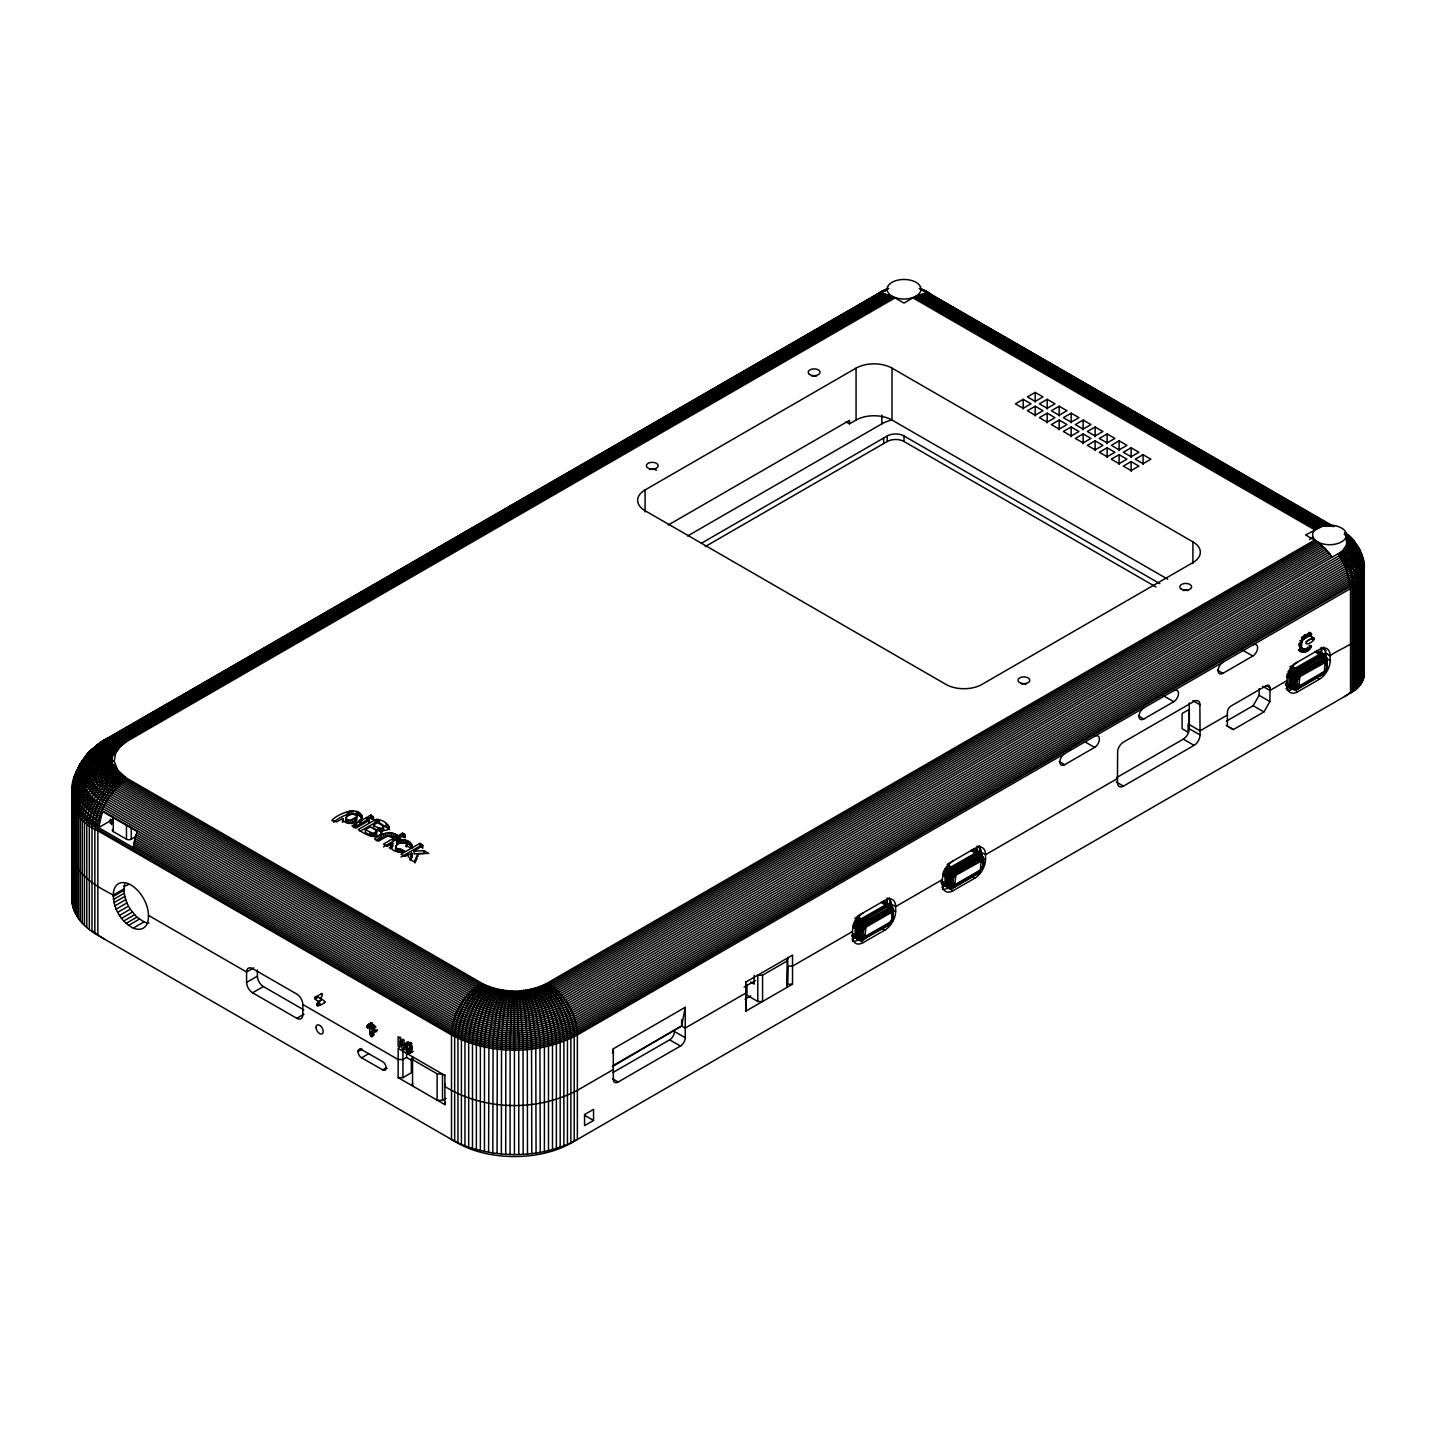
<?xml version="1.0" encoding="UTF-8"?>
<svg xmlns="http://www.w3.org/2000/svg" width="1436" height="1436" viewBox="0 0 1436 1436"><rect width="100%" height="100%" fill="white"/><g stroke="black" fill="none" stroke-linecap="round" stroke-linejoin="round"><path stroke-width="1.5" d="M1363.303 668.799C1366.946 678.815 1359.12 688.436 1350.72 692.978L571.366 1142.93A80.524 46.49 0 0 1 457.492 1142.93L97.863 935.303C84.67 927.8 71.89 915.109 71.8 898.972L72.231 844.799M72.769 906.511L72.769 802.006C73.128 781.202 93.268 766.178 112.636 764.024L117.86 773.16L126.368 779.784L480.001 983.947C501.002 995.058 527.856 995.058 548.857 983.947L1316.058 541.013L1324.674 547.978L1332.428 557.24M78.567 918.627L78.567 814.122C79.231 792.672 97.684 775.081 117.734 770.163L126.26 777.935L483.124 983.965C502.474 993.389 526.384 993.371 545.734 983.965L1314.586 540.115L1316.058 541.013M84.455 925.394L84.455 820.871C85.191 799.673 101.328 780.843 120.821 773.699M1344.204 534.425C1363.159 542.341 1373.175 575.136 1350.396 585.098L577.218 1031.479C538.913 1051.726 489.945 1051.726 451.64 1031.479L98.617 827.603L102.495 811.519L137.264 831.588L135.505 836.649L131.268 839.198A3.393 1.957 0 0 1 126.458 839.198L113.282 831.588L113.282 817.748A3.393 1.957 0 0 1 112.295 816.366M126.458 839.198L126.458 825.359A3.393 1.957 0 0 0 128.863 825.933M131.268 839.198L131.268 827.333M444.909 1083.749L444.891 1104.625L398.149 1077.628L398.149 1048.459L444.909 1075.456M398.149 1077.628L402.942 1077.628L402.942 1050.667M411.342 1058.709L411.342 1072.782L402.942 1077.628M412.527 1083.157L412.527 1085.921L412.545 1056.86L412.545 1059.624L437.118 1073.823L437.1 1100.12L442.503 1100.461L446.093 1098.378M442.503 1100.461L442.503 1074.164L437.118 1073.823M548.857 983.947C565.479 995.256 576.644 1014.821 577.362 1034.961L577.362 1139.466C544.459 1157.308 503.91 1158.655 468.675 1147.202L468.675 1042.698C469.41 1022.576 476.555 1001.951 490.466 987.106M480.36 1150.613L480.36 1046.108C481.024 1026.202 485.745 1005.792 496.587 988.883M501.361 1153.97L501.559 1040.328L503.641 1013.852L507.285 991.881M514.429 1154.526L514.429 992.186M518.791 1154.454L518.737 1040.813L516.816 992.15M527.479 1153.97L527.299 1040.328L525.217 1013.852L521.573 991.881M531.787 1153.539L531.535 1039.897L528.771 1013.493L523.53 990.427M540.259 1152.3L539.9 1038.695L535.772 1012.488L527.963 989.781M556.378 1148.459L556.378 1043.936C555.66 1023.904 549.36 1003.315 536.4 987.753M567.453 1144.402L567.453 1039.897C566.681 1019.578 557.76 998.971 542.198 985.635M574.203 1141.207L574.203 1036.702C573.431 1016.149 562.661 995.758 545.734 983.965M745.787 981.542L745.787 1011.177L792.528 984.198L792.528 955.12L745.787 982.116M746.989 984.324L746.989 995.256L757.777 1001.484L762.57 1001.484L762.57 975.188L787.143 961.007L787.754 957.902M754.187 975.313L754.187 984.091L750.579 982.009M757.777 1001.484L757.777 975.188L762.57 975.188M787.143 961.007L787.143 987.304L787.736 966.105L792.528 966.105L852.481 931.533A15.258 8.813 -60 0 1 863.251 912.811M787.736 957.309L787.736 984.198L792.528 984.198M852.481 931.533L852.463 936.344A15.258 8.813 -60 0 0 863.251 942.572L884.845 930.115A15.258 8.813 -60 0 0 895.633 911.429L895.633 906.619L890.841 903.818A15.258 8.813 -60 0 0 889.01 897.949M865.064 935.249L865.998 927.135L890.23 913.099C893.318 912.991 892.348 920.332 890.23 922.109L865.728 936.11L858.028 936.182L852.679 933.633M887.233 897.913L887.233 904.518L885.922 902.275M890.841 907.049L890.823 901.79M892.223 916.76L892.959 920.027L891.307 920.691L893.371 917.694L892.492 907.283L883.84 901.557L881.237 902.382L887.52 906.547L890.23 913.099L888.74 905.99L882.584 901.772M953.163 860.9A15.258 8.813 -60 0 0 942.375 879.586L942.375 884.432A15.258 8.813 -60 0 0 953.163 890.661L974.739 878.204A15.258 8.813 -60 0 0 985.527 859.518L985.527 854.725L980.734 851.907A15.258 8.813 -60 0 0 978.921 846.037M954.958 883.355L955.891 875.242L981.075 861.187L980.411 870.019L956.161 884.037L947.922 884.289L941.172 880.932M977.144 852.625L977.144 846.019M979.532 853.989L979.532 845.678M981.327 861.905L983.283 858.692L980.734 853.702L980.734 849.843M980.734 855.156L980.734 851.943M1023.204 409.009L1023.204 399.316L1030.994 403.821L1023.204 408.309L1015.414 403.821L1023.204 399.316M1035.194 415.919L1035.194 406.244L1042.985 410.732L1035.194 415.237L1027.404 410.732L1035.194 406.244M1035.194 402.08L1035.194 392.405L1042.985 396.892L1035.194 401.398L1027.404 396.892L1035.194 392.405M1047.185 422.848L1047.185 413.155L1054.975 417.661L1047.185 422.148L1039.395 417.661L1047.185 413.155M1047.185 409.009L1047.185 399.316L1054.975 403.821L1047.185 408.309L1039.395 403.821L1047.185 399.316M1059.176 429.777L1059.176 420.084L1066.966 424.571L1059.176 429.077L1051.385 424.571L1059.176 420.084M1059.176 415.919L1059.176 406.244L1066.966 410.732L1059.176 415.237L1051.385 410.732L1059.176 406.244M1071.148 436.688L1071.148 426.995L1078.957 431.5L1071.148 436.005L1063.358 431.5L1071.148 426.995M1071.148 422.848L1071.148 413.155L1078.957 417.661L1071.148 422.148L1063.358 417.661L1071.148 413.155M1083.139 443.616L1083.139 433.923L1090.929 438.429L1083.139 442.916L1075.349 438.429L1083.139 433.923M1083.139 429.777L1083.139 420.084L1090.929 424.571L1083.139 429.077L1075.349 424.571L1083.139 420.084M1095.13 450.527L1095.13 440.834L1102.92 445.339L1095.13 449.845L1087.339 445.339L1095.13 440.834M1095.13 436.688L1095.13 426.995L1102.92 431.5L1095.13 436.005L1087.339 431.5L1095.13 426.995M1107.12 457.456L1107.12 447.763L1114.91 452.268L1107.12 456.756L1099.33 452.268L1107.12 447.763M1107.12 443.616L1107.12 433.923L1114.91 438.429L1107.12 442.916L1099.33 438.429L1107.12 433.923M1117.459 778.509L1117.459 782.674A8.472 4.9 -60 0 0 1123.455 786.12L1194.088 745.356A8.472 4.9 -60 0 0 1200.065 734.963L1199.868 703.137A8.472 4.9 -60 0 0 1194.07 701.36L1123.437 742.125A8.472 4.9 -60 0 0 1117.657 750.597L1117.459 778.509L985.527 854.725A15.258 8.813 -60 0 0 974.739 848.443L947.168 864.364L953.45 868.493L956.161 875.045L952.212 869.354L947.239 866.07M1119.111 464.366L1119.111 454.691L1126.901 459.179L1119.111 463.684L1111.32 459.179L1119.111 454.691M1119.111 450.527L1119.111 440.834L1126.901 445.339L1119.111 449.845L1111.32 445.339L1119.111 440.834M1131.101 471.295L1131.101 461.602L1138.892 466.108L1131.101 470.595L1123.311 466.108L1131.101 461.602M1131.101 457.456L1131.101 447.763L1138.892 452.268L1131.101 456.756L1123.311 452.268L1131.101 447.763M1143.074 464.366L1143.074 454.691L1150.864 459.179L1143.074 463.684L1135.284 459.179L1143.074 454.691M1298.934 684.757L1299.867 676.643L1325.051 662.588L1324.369 671.42L1300.136 685.457L1291.897 685.69L1286.548 683.141M1321.102 654.026L1321.102 647.421M1324.1 671.617L1323.633 673.735L1296.187 689.424L1292.741 689.047L1285.741 685.008C1288.882 688.993 1298.341 692.565 1300.136 685.457C1300.244 689.765 1294.626 690.195 1291.61 688.867L1296.475 688.759L1299.203 685.475L1294.464 688.831L1290.659 688.329C1287.356 682.01 1288.989 672.192 1295.344 668.153L1320.653 653.721L1321.91 653.488L1324.459 656.575L1324.62 662.445L1321.694 654.475L1321.784 648.085L1326.272 650.723M1326.918 668.063L1326.254 664.688L1327.151 668.35L1325.302 669.535L1326.918 668.063L1325.679 655.857L1317.727 651.064L1315.125 651.89L1321.389 656.055L1324.1 662.624C1323.633 659.142 1328.138 662.337 1325.302 663.306M1327.259 667.202L1326.918 659.25M1355.028 690.07L1355.028 585.565L1350.737 567.741L1341.08 552.034L565.245 1000.174C534.246 1016.562 494.612 1016.562 463.613 1000.174L109.98 796.011C73.703 783.392 90.791 724.785 126.368 740.025L893.551 297.09L904.016 303.086C911.95 298.491 921.068 291.777 930.851 294.398M1357.558 687.88L1357.558 583.375C1359.174 570.918 1351.491 558.909 1343.288 550.078L1346.645 544.639L1346.232 537.71C1363.482 543.508 1367.359 568.71 1348.799 575.908L575.603 1022.288C538.285 1042.015 490.574 1042.015 453.237 1022.288L134.984 838.552L135.505 836.649L453.776 1020.404C490.771 1039.969 538.087 1039.969 575.082 1020.404L1348.26 574.005C1365.51 567.364 1363.428 544.334 1346.645 538.841M1358.689 686.731L1358.689 582.226L1363.913 570.595L1362.728 558.299M1359.73 685.546L1359.73 581.041C1359.479 568.764 1352.963 557.347 1344.204 549.055M1361.472 683.105L1361.472 578.6C1362.997 566.215 1354.794 554.565 1345.676 546.883M1363.303 679.3L1363.303 574.795C1364.056 562.625 1356.194 551.46 1346.645 544.639M1363.697 677.989L1363.303 619.652M1364.146 675.369L1364.146 623.583M890.966 922.145L892.294 920.997L887.807 924.425M981.703 866.554L981.703 870.485L977.413 873.626C986.945 869.408 985.814 851.297 973.752 849.663L971.149 850.471L977.413 854.653L980.142 861.205L978.652 854.097L972.477 849.879M1324.979 669.661L1326.343 670.756L1324.854 670.881C1325.966 673.466 1322.915 675.387 1324.62 671.168M99.766 820.351C60.258 803.298 68.587 752.41 112.636 755.767L117.86 746.648L126.368 740.025M1361.095 553.363C1367.898 565.999 1363.949 582.549 1350.54 588.563L577.362 1034.961C538.967 1055.263 489.891 1055.263 451.496 1034.961L97.863 830.798C54.999 811.627 71.513 760.918 114.234 761.188L117.734 770.163M112.636 755.767L112.098 759.895C93.071 760.111 71.926 773.878 71.8 794.467L72.68 784.379M71.908 901.485L71.908 791.936C70.418 768.296 91.832 747.779 115.58 753.326L119.691 747.169L126.26 741.784L895.023 297.898M72.231 799.493C72.536 778.761 93.053 764.149 112.331 762.66L112.636 764.024M72.769 786.928L73.218 781.884M389.3 827.046L387.271 829.99L381.043 830.923L381.545 833.167C375.263 840.904 364.241 833.652 358.228 829.559L375.173 819.776C380.737 818.52 389.91 823.51 389.3 829.811M72.356 786.874L72.231 903.998M73.631 784.415C74.959 766.196 95.907 756.557 112.331 757.149M71.908 847.312C70.274 871.455 94.92 885.689 113.318 895.077L124.106 888.848A24.843 14.342 60 0 1 124.699 883.948M71.8 898.972L72.231 893.928M405.347 1044.887C415.094 1032.825 411.037 1069.443 405.347 1044.887L407.734 1043.505L407.95 1041.854L405.544 1043.236M1305.791 649.646L1299.957 647.582L1299.167 643.256L1301.554 644.656C1299.975 651.908 1308.896 650.203 1310.853 645.446C1312.63 649.898 1301.77 655.516 1298.431 649.7L1302.793 652.213M407.16 1044.78C404.916 1048.459 410.732 1054.796 409.763 1047.436C410.104 1042.5 404.378 1045.318 409.996 1042.608M409.475 1044.439L409.547 1043.398M512.149 990.912L510.121 1040.813L510.067 1154.454M114.234 761.188L115.58 753.326M410.211 1049.034L411.827 1049.501L412.168 1046.054L409.763 1047.436M892.312 919.955L892.905 908.396L890.571 907.067L864.454 921.571C859.051 925.071 856.951 935.159 861.367 939.772L890.105 923.258C893.318 921.248 894.897 910.945 890.105 911.806L866.141 925.646C862.174 927.261 863 940.365 865.728 936.11L862.3 939.898L857.723 939.359C860.756 940.67 866.357 940.239 866.249 935.949L863.359 939.718L858.872 939.826M945.839 884.989C948.281 887.933 955.496 889.853 955.64 884.217C953.522 891.271 945.265 886.927 941.765 883.589L941.334 882.386L949.537 885.671L954.994 883.643M1324.495 661.098L1300.011 675.153C1296.044 676.787 1296.87 689.872 1299.616 685.618L1296.187 689.424C1289.977 686.516 1292.992 674.328 1298.323 671.079L1322.305 657.239C1326.325 654.331 1329.108 660.919 1325.284 663.019M892.384 915.181L892.887 919.578L889.907 923.51M893.03 915.971L892.707 920.386M981.075 869.139C983.373 868.816 984.27 858.495 980.016 859.913L956.035 873.752C951.96 875.475 952.786 889.063 956.161 884.037L955.532 885.438M982.386 867.147L982.87 868.134L981.219 868.798L982.852 867.541C982.798 865.154 984.737 856.466 979.657 858.531L955.694 872.37C951.476 874.614 949.322 887.681 955.694 886.174L956.035 885.204M982.942 864.059L982.852 867.541M1325.051 670.558C1328.067 668.35 1328.013 657.544 1323.992 654.206L1326.774 657.903L1326.254 662.624M1326.918 665.478L1326.828 669.553L1325.195 670.199L1326.2 669.463M1326.828 668.961L1327.259 666.322M973.752 849.663L981.739 854.564L981.075 861.187L980.86 854.061L979.083 852.248L976.677 852.302L951.368 866.752C945.014 870.79 943.38 880.609 946.683 886.909L953.253 887.825M890.23 922.109L889.189 924.946L862.318 939.916M980.142 870.198L979.083 873.052L954.348 887.34L947.634 887.466L941.765 883.589M133.368 847.671L134.984 838.552M1360.646 684.344L1360.646 579.839C1361.418 567.471 1353.915 555.983 1345.011 547.996M1347.04 542.323C1363.428 550.06 1370.644 575.262 1350.217 583.303L577.039 1029.702C538.841 1049.895 490.017 1049.895 451.819 1029.702L133.548 845.948M357.995 1051.565L359.054 1049.249L360.651 1049.106L382.568 1061.617A5.08 2.944 60 0 1 386.158 1067.845L385.117 1070.161L383.502 1070.305L361.585 1057.793A5.08 2.944 60 0 1 357.995 1051.565L361.585 1049.501M71.908 791.936L74.564 777.038M73.487 781.094C70.418 799.044 84.706 814.284 99.371 822.218M1314.155 639.056C1313.796 635.627 1306.473 640.905 1305.88 643.418C1307.227 645.769 1318.32 638.984 1311.75 637.674M74.672 778.617L74.905 776.966M509.654 992.043L505.831 1040.633L505.705 1154.275M888.417 925.394L890.482 923.707L890.5 921.912M977.719 872.532L980.016 872.388L980.411 870.019M1323.992 673.807L1324.369 671.42M369.573 1028.966C378.96 1023.76 370.524 1048.926 369.573 1028.966L371.96 1027.584L372.121 1032.484L374.006 1035.015L371.619 1036.397M612.526 1052.965L613.316 1048.801L685.241 1007.282L685.241 1037.725A6.785 3.913 -60 0 1 680.449 1046.036L618.126 1082.026L612.723 1078.903M685.241 1007.282L681.651 1025.968L612.849 1065.692M1362.19 681.849L1362.19 577.344C1364.236 564.904 1355.602 553.111 1346.232 545.77M77.436 772.155C80.201 754.349 101.005 746.594 116.908 750.795M76.072 774.543L80.829 763.144M383.215 826.059C384.004 830.959 374.976 826.921 373.575 825.018L373.575 827.782C374.976 829.703 384.004 833.742 383.215 828.841L383.215 826.059L377.578 822.684L373.575 825.018M1301.554 644.656C1300.801 637.458 1310.601 637.404 1311.247 633.509C1303.224 633.096 1296.026 645.679 1301.716 651.818M1310.081 635.897L1307.675 634.515L1309.237 632.648L1311.624 634.03M367.042 1026.686L368.334 1024.478L370.937 1024.55L371.134 1022.701L372.301 1025.322C378.924 1037.097 376.178 1030.097 369.573 1026.076L368.855 1026.578C367.903 1030.133 365.3 1024.927 369.447 1025.304L370.739 1023.096M342.827 818.448L342.594 822.236L342.827 818.448L336.545 821.913L331.788 820.495C336.796 814.086 362.159 803.191 362.249 819.723L362.141 815.881M982.619 868.475L982.798 865.567M1326.595 669.894L1327.133 667.668M325.236 1001.897C322.777 1005.164 313.03 1008.054 318.613 1001.466L321 1000.084C317.948 993.497 310.589 998.038 318.613 1001.466M318.002 1005.738C322.831 1005.003 316.476 1002.669 321 1000.084M365.372 829.739L370.326 826.885L376.214 830.439L376.555 832.018L372.965 833.418L365.372 829.739L365.372 832.503L371.511 835.878L376.555 834.783L374.886 832.288M865.154 937.421L865.513 936.075L862.605 939.252C858.818 935.123 860.397 926.076 865.208 922.881L891.002 908.485L893.371 911.465L891.433 913.799M955.066 885.509L955.407 884.181L952.499 887.34L947.634 887.466M1299.024 686.929L1299.383 685.582L1298.593 686.857M1352.12 692.116L1352.12 587.611C1353.484 575.136 1346.932 562.858 1339.806 552.932M410.337 860.505L412.132 856.502L411.683 853.235L404.862 856.466L401.003 854.24L419.922 843.327L422.489 844.96L422.669 848.317M74.026 778.617L73.577 780.233C76.79 761.475 97.612 751.925 115.077 754.6M72.967 783.553L73.954 779.407M75.946 773.053C69.108 791.972 84.239 810.227 100.215 818.466M73.559 782.746C67.941 801.073 83.844 817.802 98.797 825.88M76.682 771.563C69.897 790.303 84.903 808.396 100.753 816.581M395.672 846.791L396.946 848.532L400.895 849.304L400.895 852.069L395.905 850.453C393.302 844.565 402.69 840.383 406.603 844.117L406.621 845.75L410.463 847.958L411.845 845.517C410.301 839.468 401.631 838.696 396.677 840.94L396.677 843.704C401.631 841.46 410.301 842.232 411.845 848.281L411.845 845.517M395.672 849.556L396.354 845.535M1363.697 628.86C1359.264 643.669 1340.973 647.636 1330.167 655.696L1325.374 652.985A15.258 8.813 -60 0 0 1323.561 647.062M390.682 846.253L392.746 843.201L392.746 845.983L390.682 849.017L390.682 846.253C391.831 852.033 400.123 852.948 404.916 851.297L400.895 849.304M422.669 845.553L414.106 851.135L414.106 853.899L424.159 853.487L424.159 850.722L414.106 851.135M405.131 835.429L403.211 837.17L399.37 834.944L402.385 833.203C406.729 833.131 404.611 842.088 404.952 834.837M83.432 762.175L83.916 760.685L81.996 762.893C88.152 747.546 106.174 736.937 122.042 744.907M505.328 990.427L500.087 1013.493L497.305 1039.897L497.071 1153.539M117.734 749.556C99.676 743.651 81.008 755.103 76.413 772.927M75.3 774.596L74.313 777.774L77.598 769.193M890.984 912.973L890.966 905.954L889.171 904.159L886.766 904.195L861.456 918.645C855.12 922.684 853.469 932.502 856.771 938.803L860.577 939.306L865.316 935.967L864.723 937.349M78.406 767.757C69.664 786.677 84.814 806.404 101.346 814.679M82.678 760.541C70.005 778.958 84.365 802.042 102.135 810.55L455.75 1014.713C491.543 1033.633 537.297 1033.633 573.09 1014.713L1346.286 568.315C1362.872 561.655 1360.269 539.505 1344.652 533.294L1354.238 541.677M362.249 816.94C359.108 823.474 346.543 826.436 342.594 819.471M892.312 921.32L892.959 920.027M982.78 867.685L981.416 870.467M1326.2 670.827L1326.756 669.086M503.103 990.14L496.569 1013.044L493.104 1039.359L492.799 1152.982M1353.61 691.111L1353.61 586.606L1354.687 584.075L1359.641 579.39L1360.646 579.839M954.635 885.456L955.227 884.073L951.835 886.963L947.85 887.394C944.601 881.165 946.18 871.49 952.427 867.506L977.719 853.074L981.003 853.558L983.283 859.572M370.847 1026.112L371.978 1024.694L374.006 1025.053L371.619 1026.435M424.159 850.722L428.772 853.397L417.948 853.612L414.214 861.869L409.583 859.195L411.683 853.235M414.95 862.982L417.194 858.028M890.571 923.581L890.751 921.661M980.662 869.767L980.914 871.526L978.957 871.311M1325.051 672.551L1322.933 672.712M88.852 755.049L95.925 746.199M84.491 759.249L87.632 754.097L94.794 747.043M76.234 772.191L81.708 761.816M75.695 773.753L81.493 764.401M85.173 757.149C70.526 775.171 84.347 800.085 102.925 808.647L456.54 1012.829C491.866 1031.479 536.992 1031.479 572.318 1012.829L1345.496 566.43C1358.941 561.458 1361.328 541.013 1346.537 536.202C1351.814 543.077 1346.501 552.25 1339.591 555.499L566.412 1001.879C534.695 1018.645 494.163 1018.645 462.446 1001.879L108.831 797.716C80.721 787.09 81.69 746.882 109.98 737.332M1355.028 585.565L1356.517 582.585L1354.489 571.851L1349.589 561.045L1342.229 551.083L1343.288 550.078M500.895 989.781L493.086 1012.488L488.958 1038.695L488.599 1152.3M892.959 919.435L893.246 918.16M123.352 743.83C112.87 738.589 97.271 739.899 91.904 751.728L94.489 749.807M891.164 913.081L892.456 908.97L891.792 906.331M81.547 762.265L90.594 750.938L99.281 743.651M78.011 768.296L84.15 758.334M77.382 769.804L80.254 765.155M891.792 922.379L892.456 921.23M1226.416 721.141L1253.143 705.704L1259.139 695.311L1259.139 688.67M1263.931 711.933L1269.927 701.54L1269.927 687.718L1266.337 685.636L1230.975 706.045A5.08 2.944 -60 0 0 1227.385 712.274L1227.385 726.113L1233.38 729.578L1263.931 711.933L1253.143 705.704M1325.715 670.145L1324.836 671.653L1326.343 670.756M1325.392 671.869L1326.164 670.522M100.753 744.997L101.4 743.866M498.723 989.368C489.048 1006.869 485.045 1027.153 484.453 1047.006L484.453 1151.51M346.004 821.5L346.543 816.528L352.233 813.907L356.774 815.522L356.918 819.364L352.466 822.649L348.643 823.025L346.004 821.5L346.543 816.528M79.339 765.98C86.501 753.344 102.746 749.502 116.19 752.051M345.861 817.64L347.063 819.669L350.474 820.315L356.918 816.599M124.77 742.789C111.523 734.586 97.325 742.556 88.763 753.218M891.307 913.26L892.887 908.396L890.123 904.698L893.246 909.383L891.397 913.511M981.219 861.367L982.78 856.502L979.424 855.335L954.366 869.678C949.017 872.909 946.019 885.115 952.212 888.004L955.694 886.174M1325.195 662.768L1326.828 659.124L1325.679 655.857M1313.276 640.223L1310.888 638.84L1313.94 639.523M891.002 923.42L891.81 922.217M981.434 869.983L949.878 888.094M980.483 871.688L981.703 870.324M1325.392 671.384L1299.508 686.839M1324.441 673.089L1325.679 671.743M82.337 760.9L86.806 755.031M118.649 748.353C78.1 734.442 68.713 792.277 104.666 804.914L458.299 1009.077C492.548 1027.189 536.31 1027.189 570.559 1009.077L1343.737 562.697C1352.676 558.712 1358.618 546.416 1350.989 538.41M877.342 295.313L878.078 294.362L876.104 295.421L884.648 290.144L99.317 744.494M494.487 988.363C482.568 1004.608 477.057 1025.107 476.375 1045.085L476.375 1149.59M1323.633 673.735L1298.323 688.741C1291.359 688.436 1294.249 675.1 1299.095 672.407L1323.992 658.137L1325.679 658.101L1324.854 662.481L1326.343 658.496L1327.151 659.968M102.135 742.807L106.641 738.732L883.553 290.467M324.446 1002.472L324.428 1001.089L320.641 998.253L322.472 995.094L321.323 993.927M882.368 292.477L887.843 288.744L877.863 293.716M314.574 997.535L322.095 993.371M82.462 761.511C68.013 779.766 83.773 804.411 102.01 812.794M880.16 293.375L886.945 288.995M85.801 756.198C93.107 745.302 107.969 743.148 119.691 747.169M84.024 758.711C91.007 745.428 107.341 740.384 120.821 746.02M91.994 749.987C73.918 766.429 85.621 794.485 105.636 803.083L459.251 1007.246C492.907 1025.035 535.933 1025.035 569.607 1007.246L1342.786 560.848C1355.01 556.127 1356.697 538.59 1344.437 532.774C1354.076 540.349 1362.064 551.083 1363.715 563.54L1363.697 670.091M492.458 987.753C479.498 1003.315 473.198 1023.904 472.48 1043.936L472.48 1148.459M885.258 290.898L887.986 288.672M981.309 861.6L983.175 858.548L981.327 856.359M85.891 756.557L92.586 750.454M97.127 745.428C75.462 760.272 84.365 792.259 106.641 801.252L460.274 1005.433C493.32 1022.881 535.538 1022.881 568.584 1005.433L1341.763 559.035C1352.156 554.87 1355.548 540.062 1345.46 533.546M888.74 924.658L891.182 923.025M979.424 872.711L981.093 871.131M865.172 935.787L860.002 938.57L856.053 937.905M955.084 883.894L949.896 886.676L945.965 886.012M1299.059 685.295L1293.872 688.077L1289.941 687.431M876.947 294.524L881.542 291.418M87.237 755.767L89.481 753.703M488.527 986.406C473.754 1000.497 465.749 1021.122 464.977 1041.351L464.977 1145.856L468.675 1147.202M101.041 742.574C107.826 735.968 118.632 737.565 126.26 741.784M359.897 822.864L361.028 821.841M89.05 752.913C70.885 769.768 83.737 798.111 103.769 806.781L457.384 1010.944C492.189 1029.343 536.669 1029.343 571.456 1010.944L1344.652 564.545C1353.161 560.561 1359.677 549.288 1353.197 540.816M680.449 1026.65L612.4 1066.643M1299.329 650.436L1303.026 650.598L1306.832 648.139L1309.219 649.521M91.814 750.059L96.661 746.289M1341.08 552.034L1342.229 551.083M486.66 985.635C471.098 998.971 462.177 1019.578 461.405 1039.897L461.405 1144.402L464.977 1145.856M96.015 746.11L101.597 741.945M95.045 747.079L878.383 294.111L884.935 294.093L893.551 297.09M102.764 741.317C77.939 754.151 82.911 789.836 107.718 799.475L461.333 1003.638C493.733 1020.763 535.125 1020.763 567.525 1003.638L1340.703 557.24C1350.109 553.416 1354.022 539.936 1344.922 533.546L1349.589 536.795M484.847 984.827C468.567 997.392 458.748 1017.909 457.958 1038.354L457.958 1142.859L461.405 1144.402M380.881 836.955L378.099 838.624M71.962 795.293C73.38 810.389 85.388 821.913 97.899 829.075L451.532 1033.238C489.909 1053.521 538.949 1053.521 577.326 1033.238L1354.687 584.075M890.482 923.707L862.533 939.18L864.275 939.216M980.393 871.814L953.45 887.466C947.814 885.097 950.399 873.932 955.12 870.988L979.083 857.148L981.703 856.7L982.942 857.83M1321.694 673.933L1320.384 674.866L1324.369 673.233M1321.389 675.028L1322.628 674.166M865.082 935.536L859.625 937.564L852.822 935.087M1298.97 685.062L1292.041 687.036L1285.292 683.787M1308.609 635.879L1306.222 634.497L1303.403 635.933L1305.791 637.315M98.456 744.315L105.169 739.72M483.124 983.965C466.197 995.758 455.427 1016.149 454.656 1036.702L454.656 1141.207L457.958 1142.859M126.368 779.784C109.764 791.092 98.581 810.658 97.863 830.798L97.863 935.303M480.001 983.947C463.379 995.256 452.196 1014.821 451.496 1034.961L451.496 1139.466L454.656 1141.207M101.992 741.73L108.831 737.709M111.182 737.045C84.957 747.079 84.957 784.289 111.182 794.341L464.815 998.505C495.079 1014.498 533.779 1014.498 564.043 998.505L1331.226 555.57M104.666 740.096L883.176 290.934M879.622 293.913L112.421 736.847C86.86 746.648 86.86 782.925 112.421 792.708L466.054 996.871C495.564 1012.47 533.294 1012.47 562.804 996.871L1329.987 553.937M880.896 293.824L113.713 736.758C88.817 746.289 88.817 781.615 113.713 791.128L467.328 995.292C496.066 1010.477 532.792 1010.477 561.512 995.292L1328.713 552.357M882.207 293.824L115.024 736.758C90.827 746.02 90.827 780.358 115.024 789.603L468.657 993.784C496.569 1008.539 532.271 1008.539 560.202 993.784L1327.402 550.85M883.553 293.913L116.37 736.847C92.891 745.822 92.891 779.156 116.37 788.149L470.003 992.312C497.107 1006.636 531.751 1006.636 558.855 992.312L1326.056 549.378M884.935 294.093L117.734 737.027C94.973 745.733 94.973 778.025 117.734 786.749L471.367 990.912C497.646 1004.787 531.212 1004.787 557.491 990.912L1324.674 547.978M886.335 294.362L119.134 737.296C97.109 745.715 97.109 776.966 119.134 785.402L472.767 989.566C498.184 1003.01 530.674 1003.01 556.091 989.566L1323.274 546.631M887.753 294.721L120.552 737.655C99.281 745.805 99.281 775.996 120.552 784.128L474.185 988.291C498.741 1001.269 530.117 1001.269 554.673 988.291L1321.874 545.357M889.171 295.188L121.988 738.122C101.471 745.966 101.471 775.081 121.988 782.925L475.621 987.088C499.297 999.618 529.561 999.618 553.237 987.088L1320.438 544.154M890.625 295.726L123.442 738.66C103.697 746.217 103.697 774.237 123.442 781.812L477.057 985.976C499.854 998.02 529.004 998.02 551.783 985.976L1318.984 543.041M892.097 296.372L124.896 739.289C105.923 746.558 105.923 773.483 124.896 780.753L478.529 984.917C500.428 996.494 528.43 996.494 550.329 984.917L1317.512 541.982M645.087 511.97L645.087 489.945L856.071 368.137A25.435 14.683 0 0 1 892.025 368.137L1192.903 541.857L1192.903 563.486M113.372 819.076L98.617 827.603L92.155 823.6L82.48 815.235L77.203 808.342L72.967 798.595L71.997 791.074M668.225 525.038L849.466 420.389L849.466 423.853L846.109 421.915M849.466 423.853L856.071 420.048A25.435 14.683 0 0 1 892.025 420.048L1167.683 579.193M687.575 536.005L881.848 423.853A31.359 18.112 0 0 1 892.007 419.922L892.025 368.137M701.36 543.275L887.233 435.97A11.865 6.857 0 0 1 904.016 435.97L1159.857 583.662M705.255 546.577L887.233 441.498A11.865 6.857 0 0 1 904.016 441.498L1155.98 586.965M148.877 923.043A24.843 14.342 60 0 1 144.049 921.858L133.261 928.087C121.539 922.289 113.893 909.401 113.318 896.459L124.106 890.23L124.106 888.848M113.498 899.475L124.286 893.246L124.106 890.23M114.036 902.652L124.824 896.423L124.286 893.246M114.916 905.883L125.704 899.654L124.824 896.423M116.136 909.15L126.924 902.921L125.704 899.654M117.662 912.363L128.45 906.134L126.924 902.921M119.475 915.45L130.263 909.221L136.905 917.155L144.049 921.858M121.504 918.358L132.292 912.129M123.729 921.014L134.517 914.786M126.117 923.384L136.905 917.155M128.594 925.394L139.382 919.166M333.493 822.289C340.511 816.384 355.069 808.432 362.141 818.646M366.593 817.479L351.964 825.933L355.805 828.159L368.567 820.782L369.142 819.13L366.593 817.479L366.593 820.261L353.794 827.639M370.883 815.02L367.849 816.761L371.709 818.987L373.432 817.82L370.883 815.02L370.883 817.784L367.849 819.525M360.113 831.229L376.07 822.182L379.122 822.541L388.976 829.003L388.976 826.238M397.377 835.267C390.036 830.116 380.845 834.083 374.509 838.947L378.35 841.173L387.505 836.111L393.482 837.511L397.377 835.267L397.377 838.032L393.482 840.293L392.207 839.557M376.286 840.688L385.835 835.914L395.277 836.919L395.277 834.154M396.677 840.94L400.841 837.906L398.095 835.68L383.466 844.117L387.325 846.342L392.746 843.201M383.466 846.899L398.095 838.445L400.07 839.593L400.07 836.829M389.138 848.066L392.746 845.983M396.677 843.704L400.07 841.747M401.003 857.023L419.922 846.091L422.489 847.725L422.489 844.96M253.759 967.864L246.579 972.01L148.446 915.36A24.843 14.342 60 0 0 130.873 884.935A24.843 14.342 60 0 0 113.318 895.077L113.318 896.459M246.579 982.403L246.579 972.01A8.472 4.9 60 0 1 252.556 968.564L296.803 994.089A8.472 4.9 60 0 1 302.799 1004.482L302.799 1014.857A8.472 4.9 60 0 1 296.803 1018.321L252.574 992.779A8.472 4.9 60 0 1 246.579 982.403L257.367 976.175L257.367 969.946M252.574 992.779L263.362 986.55L303.75 1009.867M314.61 998.038L316.997 996.656M314.843 998.612L317.248 997.23M315.256 999.043L317.661 997.661M316.907 1004.249L319.295 1002.867M316.817 1004.572L319.223 1003.172M316.925 1004.967L319.313 1003.585M317.159 1005.344L319.546 1003.961M317.464 1005.613L319.851 1004.231M317.805 1005.756L320.192 1004.374M296.803 1018.321L304.001 1014.175M367.849 1024.855L371.296 1022.863M367.472 1025.34L369.878 1023.958M367.203 1025.95L369.608 1024.568M370.201 1024.281L372.588 1022.899M367.06 1026.991L369.447 1025.304M367.185 1027.332L369.465 1025.609M368.855 1026.578L371.978 1024.694M367.401 1027.655L369.591 1025.95M370.524 1026.022L372.929 1024.64M367.67 1027.871L370.344 1026.578M372.678 1027.261L375.083 1025.878M373.629 1028.391L376.017 1027.009M369.573 1032.879L371.96 1031.497M369.716 1033.866L372.121 1032.484M374.76 1031.138L377.165 1029.756M370.165 1034.871L372.57 1033.489M375.047 1031.892L377.453 1030.509M370.829 1035.769L373.216 1034.387M358.12 1050.578L361.71 1048.495M361.585 1057.793L368.783 1053.647M402.385 1045.587L402.385 1039.143L404.108 1040.131L404.108 1049.967L402.385 1048.98L399.872 1041.064L399.872 1047.526L398.149 1046.539L398.149 1036.684L399.872 1037.689L402.385 1045.587L404.79 1044.205M405.401 1043.972L407.788 1042.59M407.411 1044.151L410.211 1042.554M408.093 1043.99L410.481 1042.608M408.739 1044.367L411.127 1042.985M405.347 1046.557L407.734 1045.175L407.734 1043.505M409.009 1044.636L411.414 1043.254M402.385 1048.98L404.79 1047.598M409.242 1044.959L411.647 1043.577M409.439 1045.336L411.827 1043.954M405.814 1049.357L408.219 1047.975L406.173 1050.183M406.621 1050.937L409.027 1049.554M409.763 1049.178L412.168 1047.795M407.142 1051.583L409.547 1050.201L412.635 1051.619M408.416 1050.937L412.078 1048.872M409.009 1051.116L411.827 1049.501M407.752 1052.139L410.14 1050.757M408.416 1052.588L410.822 1051.206M920.297 294.721L1321.874 526.581L1305.593 534.928L1314.586 540.115M409.098 1052.911L411.504 1051.529M410.678 1052.767L413.065 1051.385M382.568 1069.91L386.158 1067.845M383.502 1070.305L387.092 1068.24M412.258 1060.755L406.55 1057.452L402.942 1059.535L398.149 1059.535L302.799 1004.482M1309.435 539.523L1313.258 537.315M1066.966 750.902L1070.717 748.748M1059.247 761.583L1064.65 764.706L1094.609 747.402A6.785 3.913 -60 0 0 1099.402 739.091A6.785 3.913 -60 0 0 1094.609 736.327M1138.371 715.918L1143.756 719.023L1173.733 701.719A6.785 3.913 -60 0 0 1178.525 693.409A6.785 3.913 -60 0 0 1173.733 690.644M1217.477 670.235L1222.88 673.34L1252.838 656.037A6.785 3.913 -60 0 0 1257.631 647.744A6.785 3.913 -60 0 0 1252.838 644.961M1306.024 641.641L1309.273 639.774M1189.367 709.312L1182.097 713.512L1182.097 728.734L1188.093 732.198L1188.093 723.888L1200.065 730.816L1227.385 715.038M857.274 916.258L884.845 900.354A15.258 8.813 -60 0 1 895.633 906.583M1292.992 664.706L1319.379 649.467A15.258 8.813 -60 0 1 1330.167 655.696L1330.167 660.542A15.258 8.813 -60 0 1 1319.379 679.228L1297.803 691.703L1293.01 688.921A15.258 8.813 -60 0 1 1287.015 690.285M744.099 987.142L755.533 980.537M1116.472 777.702L1183.3 739.127A8.472 4.9 -60 0 0 1189.277 728.734L1189.277 709.366M613.316 1069.569L577.362 1090.337C536.741 1111.715 484.129 1110.71 444.909 1086.531L444.909 1074.9M745.787 993.084L685.241 1028.05L681.651 1025.968L681.651 1019.74M895.633 906.619L942.375 879.586M1297.803 661.924A15.258 8.813 -60 0 0 1287.015 680.61L1269.927 690.483L1262.729 686.336M612.992 1072.53L669.661 1039.808A6.785 3.913 -60 0 0 674.453 1031.497L685.241 1037.725M745.015 999.169L750.741 995.866M852.069 939.288L855.838 937.116M941.962 887.394L945.75 885.204M1285.938 688.813L1289.725 686.623M949.735 889.189L953.504 887.017M593.553 1120.439L584.56 1125.627L584.56 1114.551L593.553 1109.364L593.553 1120.439L584.56 1115.251M126.26 777.935C108.238 788.149 95.62 808.181 94.848 828.967L94.848 933.472M106.641 738.732L107.718 738.176M124.77 776.93C106.282 786.372 92.766 806.17 91.994 827.064L91.994 931.569M879.694 292.711L885.886 290.198M878.868 293.5L880.878 292.549M123.352 775.889C104.487 784.559 90.073 804.07 89.319 825.072L89.319 929.577M1325.679 658.101L1324.046 654.439L1321.694 654.475L1296.403 668.907C1290.156 672.892 1288.577 682.585 1291.808 688.795M1299.652 687.575C1293.297 689.083 1295.452 676.033 1299.652 673.789L1324.369 659.609L1326.2 659.878L1326.918 661.834M865.782 938.067C859.428 939.575 861.564 926.507 865.782 924.263L890.482 910.101L892.312 910.37L893.03 912.327M880.896 291.777L882.009 291.311M122.042 774.812C102.836 782.71 87.542 801.898 86.806 823.007L86.806 927.512M882.476 291.131L887.251 289.085M884.253 290.09L886.209 289.408M1362.818 561.476L1361.633 554.924L1354.31 541.946M354.854 825.413L356.649 824.731M886.084 289.336L888.758 288.349M884.468 290.323L886.55 289.587M119.691 772.55C99.964 778.94 83.019 797.375 82.301 818.682L82.301 923.186M118.649 771.365C98.743 777.02 81.026 795.041 80.344 816.438L80.344 920.943M1287.141 673.574L1293.872 676.894L1299.203 677.523L1287.859 671.851M943.165 872.173L949.896 875.493L955.227 876.104L943.883 870.431M853.271 924.066L860.002 927.387L865.316 928.015L853.971 922.343M877.181 294.398L878.383 294.111M116.908 768.924C96.768 773.142 77.634 790.267 77.005 811.771L77.005 916.276M1286.692 675.297L1293.513 678.313L1298.97 678.205L1297.965 677.81M942.734 873.878L949.537 876.911L954.994 876.804L954.007 876.409M852.822 925.771L859.625 928.805L865.082 928.697L864.095 928.302M1332.428 526.24L1323.274 526.204L921.715 294.362M116.19 767.668C95.997 771.168 76.216 787.843 75.641 809.383L75.641 913.888M1293.854 689.495L1298.162 688.724M855.928 936.882L853.522 936.936M861.223 939.772L859.985 939.988C855.371 934.746 857.651 924.192 863.539 920.386L888.74 905.99L891.828 906.457L893.371 911.465M115.58 766.393C95.386 769.193 75.013 785.384 74.475 806.942L74.475 911.447M115.077 765.101C94.92 767.201 74.008 782.925 73.505 804.483L73.505 908.988M982.224 868.062L983.283 864.921M112.17 758.513C68.623 758.764 58.409 804.842 99.048 824.067M1297.803 678.474L1298.934 678.528L1291.897 679.461L1286.548 676.912M953.827 877.055L954.958 877.127L947.922 878.06L942.572 875.511M863.933 928.948L865.064 929.02L858.028 929.954L852.679 927.405M1317.727 651.064L1324.979 654.978L1327.133 658.909M1321.91 653.488L1324.046 654.439M1287.41 686.444L1288.541 686.623M943.434 885.043L944.565 885.204M883.84 901.557L891.828 906.457M890.158 904.913L886.497 905.56L862.533 919.399C856.269 923.384 854.707 933.059 857.938 939.288M927.871 293.375L921.84 289.408L931.928 295.421L929.954 294.362L930.69 295.313M923.402 290.144L930.187 293.716M919.273 288.349L925.664 292.477M920.045 288.672L922.774 289.785M920.781 289.085L931.084 294.524M921.481 289.587L928.338 292.711M921.948 289.336L920.189 288.744L924.694 290.557M922.827 289.695L926.489 291.418M927.153 292.549L929.182 293.5M1338.424 553.775L1346.286 568.315L1350.504 586.857L1352.12 587.611M1345.676 536.597L1356.266 544.657M925.502 290.898L928.212 292.334M1334.008 526.617L924.874 290.934L1333.003 526.563M929.648 294.111L1331.908 526.348M928.41 293.913L1329.987 525.773M927.135 293.824L1328.713 525.666M925.825 293.824L1327.402 525.666M924.479 293.913L1326.056 525.755M923.097 294.093L1324.674 525.935M918.86 295.188L1320.438 527.03M917.407 295.726L1318.984 527.568M915.953 296.372L1317.512 528.215M914.481 297.09L1316.058 528.933M913.009 297.898L1314.586 529.74M1309.129 632.307L1311.535 633.689M1309.04 633.509L1311.427 634.891M1308.447 634.281L1310.853 635.681M1308.07 634.515L1310.476 635.897M1311.247 636.561L1314.155 638.23M1311.822 637.225L1314.209 638.607M1305.396 634.748L1307.783 636.13M1311.247 638.553L1313.635 639.935M1304.498 635.179L1306.904 636.561M1304.785 638.23L1302.398 636.848L1301.465 637.943L1303.87 639.325M1330.167 655.696L1325.374 652.931L1325.374 656.18M1311.517 646.667L1309.111 645.285L1311.23 647.151M1299.957 640.582L1302.344 641.964M1325.715 655.965L1321.389 656.055L1297.426 669.894C1291.431 673.735 1290.067 683.033 1293.1 688.975M1316.453 651.298L1321.694 654.475M1307.873 647.008L1310.278 648.408M1325.374 657.778L1330.167 660.542M1299.059 644.585L1301.465 645.967M1305.701 649.108L1308.106 650.49M1299.167 645.805L1301.554 647.187M1299.454 646.792L1301.86 648.174M1302.398 648.498L1304.785 649.88M1304.498 649.898L1306.904 651.28M1299.957 647.582L1303.87 649.844M1303.026 650.598L1305.432 651.98M1301.644 650.885L1304.05 652.285M1316.184 677.397L1319.379 679.228M1291.143 665.73L1297.426 669.894L1300.136 676.464L1296.187 670.774L1289.815 666.681M1289.941 668.727L1299.616 676.894M1288.81 670.199L1299.383 677.2M1242.05 649.808L1252.838 656.037M1259.139 695.311L1269.927 701.54M1192.867 700.66L1200.065 704.807M1226.182 725.431L1233.38 729.578M1162.945 695.491L1173.733 701.719M1189.277 728.734L1200.065 734.963M1183.3 739.127L1194.088 745.356M1085.616 742.215L1094.609 747.402M1116.257 781.974L1123.455 786.12M981.739 854.564L977.413 854.653L953.45 868.493C947.598 872.226 945.121 883.104 950.004 888.058M978.383 853.289L981.183 854.905M980.734 856.754L985.527 859.518M971.544 876.355L974.739 878.204M945.965 867.308L955.64 875.493M944.834 868.798L955.407 875.78M953.163 890.661L948.37 887.897A15.258 8.813 -60 0 1 942.375 889.261M892.438 909.58L895.633 911.429M881.65 928.266L884.845 930.115M858.656 917.03L864.454 921.571L866.249 926.938L862.318 921.266L855.928 917.155M854.671 918.412L861.151 922.397L865.728 927.387M854.923 920.691L865.513 927.674M851.871 935.482L858.854 939.521M852.589 936.38L863.251 942.572M370.883 817.784L373.432 819.418L373.432 816.653M404.952 837.601L402.385 835.967L402.385 833.203M366.593 820.261L369.142 821.895M397.377 838.032L397.108 835.106M669.661 1039.808L680.449 1046.036M136.761 832.862L455.032 1016.598C491.274 1035.751 537.585 1035.751 573.826 1016.598L1347.004 570.218C1355.548 565.999 1362.782 555.211 1357.253 545.949M136.115 834.765L454.368 1018.501C491.004 1037.869 537.854 1037.869 574.49 1018.501L1347.668 572.12C1356.41 567.812 1363.805 556.773 1358.133 547.313M134.517 840.419L452.789 1024.173C490.394 1044.044 538.464 1044.044 576.069 1024.173L1349.248 577.775C1367.987 570.487 1363.823 546.362 1346.914 540.008M134.122 842.286L452.394 1026.04C490.232 1046.036 538.626 1046.036 576.464 1026.04L1349.643 579.641C1368.975 572.102 1363.644 548.049 1347.04 541.157M133.799 844.135L452.071 1027.871C490.107 1047.993 538.751 1047.993 576.787 1027.871L1349.966 581.49C1357.307 577.362 1365.097 569.356 1362.908 560.237M1345.496 534.192L1349.93 537.585M1346.914 543.49C1356.517 549.773 1363.895 560.417 1363.985 572.174M544.011 984.827C560.291 997.392 570.11 1017.909 570.882 1038.354L570.882 1142.859M111.649 822.846L109.459 820.638M1357.558 583.375L1356.517 582.585L1356.338 688.993M977.934 852.087L980.483 855.156L980.662 861.044L980.519 859.679M888.04 903.98L890.571 907.067L890.751 912.937L890.607 911.573M1299.024 675.979L1299.867 676.643L1299.508 675.512M955.066 874.578L955.891 875.242L955.532 874.111M865.154 926.471L865.998 927.135L865.639 926.005M405.634 846.091L406.603 846.881L406.603 844.117M1350.594 537.818L1344.706 533.977L1345.694 535.072M1350.737 538.697L1357.953 547.098M1351.491 539.9L1356.015 544.19L1358.528 549.88L1355.494 546.775M1348.081 535.574L1344.832 533.133L1348.942 537.441M1349.84 537.118L1352.963 540.259M540.331 986.406C555.104 1000.497 563.109 1021.122 563.881 1041.351L563.881 1145.856M1348.512 535.861L1351.994 539.146M538.392 987.106C552.304 1001.951 559.448 1022.576 560.184 1042.698L560.184 1147.202M1356.769 545.536L1352.156 541.157L1352.748 542.485M1352.156 539.433L1361.077 553.542M1352.676 585.511L1353.61 586.606M1363.303 574.795L1362.8 680.574M1319.81 651.782L1320.958 653.901A8.472 4.9 -60 0 0 1315.125 651.926M980.034 852.804L980.734 853.702M975.834 850.381L976.983 852.481A8.472 4.9 -60 0 0 971.149 850.525M534.354 988.363C546.29 1004.608 551.783 1025.107 552.483 1045.085L552.483 1149.59M1358.941 551.424L1363.069 559.932M532.271 988.883C543.113 1005.792 547.834 1026.202 548.48 1046.108L548.48 1150.613M1346.286 535.179L1347.004 536.238M1360.897 577.703L1361.472 578.6M1357.164 545.734L1359.748 550.365M530.135 989.368C539.81 1006.869 543.813 1027.153 544.406 1047.006L544.406 1151.51M128.45 906.134L130.263 909.221M1361.813 558.03L1363.32 561.584M381.581 834.837L381.043 830.923M1358.169 581.024L1358.689 582.226M525.755 990.14L532.289 1013.044L535.754 1039.359L536.059 1152.982M1359.659 550.168L1360.754 556.306M981.703 854.438L982.278 857.041M1356.625 546.811L1357.11 548.301M1363.303 564.294L1364.2 569.536L1363.464 563.271L1364.146 626.222M1359.766 551.532L1360.197 553.075M1363.464 572.408L1363.697 573.485L1364.128 568.764M1361.974 575.98L1362.19 577.344M519.204 992.043L523.027 1040.633L523.153 1154.275M1363.715 565.371L1363.985 676.679M112.331 762.66L112.098 759.895M891.271 906.798L891.433 908.252M407.734 1045.175L407.806 1046.162M71.854 792.762L71.908 796.98M1350.504 586.857L1350.54 693.067M1364.128 566.915L1364.146 568.207M1189.277 702.922L1189.277 724.588M1287.015 680.61L1287.015 685.475A15.258 8.813 -60 0 0 1297.803 691.703M904.016 435.97L904.016 441.498M889.638 898.2L889.638 906.206M887.233 435.97L887.233 441.498M883.643 438.034L883.643 443.58M881.848 415.094L881.848 423.853M856.071 368.137L856.071 420.048M745.787 990.319L745.787 1011.177M613.316 1048.801L613.316 1079.262A6.785 3.913 -60 0 0 618.126 1082.026M444.891 1101.861L444.891 1104.625M421.915 844.476L421.915 847.24M419.922 843.327L419.922 846.091M417.948 853.612L417.948 856.377M412.006 853.415L411.845 857.561M411.719 844.44L411.719 847.204M411.145 843.399L411.145 846.163M410.14 842.394L410.14 845.158M408.704 841.424L408.704 844.188M408.38 854.438L408.38 857.202M407.106 840.634L407.106 843.417M406.55 1050.811L406.55 1057.452M405.419 840.114L405.419 842.878M404.36 834.352L404.36 837.116M403.642 839.809L403.642 842.591M402.17 849.717L402.17 852.481M401.775 839.773L401.775 842.537M400.554 1037.277L400.554 1041.208M399.944 839.97L399.944 842.735M400.016 849.304L400.016 852.069M399.423 849.304L399.423 852.069M398.921 849.232L398.921 851.997M398.095 835.68L398.095 838.445M398.131 840.401L398.131 843.165M397.898 848.981L397.898 851.745M396.946 848.532L396.946 851.297M395.851 846.181L395.905 850.453M393.554 833.508L393.554 836.273M391.759 833.024L391.759 835.806M391.759 844.099L391.759 846.863M391.005 845.176L391.005 847.94M389.91 832.79L389.91 835.555M388.33 825.431L388.33 828.195M387.899 832.808L387.899 835.572M386.051 823.779L386.051 826.544M385.835 833.131L385.835 835.914M383.735 833.795L383.735 836.578M383.699 826.723L383.556 830.152M382.82 827.998L382.82 830.762M381.743 828.428L381.743 831.193M381.581 832.072L381.599 837.619M380.612 828.5L380.612 831.264M379.391 828.231L379.391 830.995M379.122 819.776L379.122 822.541M378.224 819.418L378.224 822.182M378.027 827.585L378.027 830.349M377.147 819.292L377.147 822.056M376.77 831.229L376.555 834.783M376.07 819.418L376.07 822.182M376.214 830.439L376.214 833.203M375.604 832.79L375.604 835.555M375.173 819.776L375.173 822.541M374.293 833.329L374.293 836.093M372.965 833.418L372.965 836.201M372.857 816.151L372.857 818.915M371.511 833.113L371.511 835.878M370.003 832.413L370.003 835.178M369.142 819.13L369.339 822.469M368.567 818.628L368.567 821.392M361.531 814.786L361.531 817.551M360.526 813.763L360.526 816.528M359.269 812.884L359.269 815.648M357.887 812.184L357.887 814.948M356.379 811.609L356.379 814.391M356.128 817.766L356.128 820.53M354.441 818.987L354.441 821.751M352.987 810.873L352.987 813.638M352.466 819.884L352.466 822.649M351.138 810.784L351.138 813.566M350.474 820.315L350.474 823.079M349.271 811.053L349.271 813.817M348.643 820.243L348.643 823.025M347.386 811.663L347.386 814.427M347.063 819.669L347.063 822.451M148.446 915.36L148.446 916.742A24.843 14.342 60 0 1 133.261 928.087M111.649 820.279L111.649 824.641M110.303 819.112L110.303 823.474M1192.903 541.857A25.435 14.683 0 0 1 1192.903 562.607L981.937 684.416A25.435 14.683 0 0 1 945.965 684.416L645.087 510.713A25.435 14.683 0 0 1 645.087 489.945M1266.337 685.636A5.08 2.944 -60 0 1 1269.927 687.718M113.282 831.588A3.393 1.957 0 0 1 112.546 829.452M1064.65 764.706A6.785 3.913 -60 0 1 1059.84 761.942A6.785 3.913 -60 0 1 1064.65 753.631M1143.756 719.023A6.785 3.913 -60 0 1 1138.963 716.259A6.785 3.913 -60 0 1 1143.756 707.948M1222.88 673.34A6.785 3.913 -60 0 1 1218.087 670.576A6.785 3.913 -60 0 1 1222.88 662.265M1183.443 590.591A5.941 3.428 0 0 1 1187.985 590.591M1021.624 684.021A5.941 3.428 0 0 1 1026.166 684.021M811.843 376.053A5.941 3.428 0 0 1 816.384 376.053M650.005 469.482A5.941 3.428 0 0 1 656.485 470.218M128.468 884.63A24.986 14.432 0 0 1 123.747 886.335M881.237 902.418A8.472 4.9 -60 0 1 887.035 904.213M855.712 936.954A8.472 4.9 -60 0 1 854.276 937.098M853.02 936.703A8.472 4.9 -60 0 1 852.069 935.823M1288.146 686.605A8.472 4.9 -60 0 1 1285.956 685.331M1317.315 650.67A8.472 4.9 -60 0 1 1317.907 651.98M944.17 885.186A8.472 4.9 -60 0 1 941.388 882.601M973.339 849.25A8.472 4.9 -60 0 1 973.931 850.579M263.362 986.55A8.472 4.9 60 0 1 257.367 976.175M858.459 939.808A15.258 8.813 -60 0 1 852.463 941.172M1349.876 692.673A38.144 22.025 0 0 1 1344.545 696.532M103.859 938.767A80.524 46.49 0 0 1 93.268 931.21M895.543 297.719A16.945 9.783 0 0 0 920.961 289.246A16.945 9.783 0 0 0 895.543 280.774A16.945 9.783 0 0 0 895.543 297.719M1317.584 541.857A16.945 9.783 0 0 0 1345.945 537.459A16.945 9.783 0 0 0 1325.177 525.486A16.945 9.783 0 0 0 1317.584 541.857M1181.02 588.922A5.941 3.428 0 0 0 1191.198 588.15A5.941 3.428 0 0 0 1184.951 583.447A5.941 3.428 0 0 0 1181.02 588.922M1020.924 683.231A5.941 3.428 0 0 0 1029.827 680.269A5.941 3.428 0 0 0 1020.924 677.307A5.941 3.428 0 0 0 1020.924 683.231M809.401 374.383A5.941 3.428 0 0 0 819.597 373.611A5.941 3.428 0 0 0 813.332 368.89A5.941 3.428 0 0 0 809.401 374.383M649.323 468.692A5.941 3.428 0 0 0 658.209 465.731A5.941 3.428 0 0 0 649.323 462.751A5.941 3.428 0 0 0 649.323 468.692M316.046 1027.35A5.08 2.944 60 0 0 321.431 1034.064A5.08 2.944 60 0 0 321.431 1026.866A5.08 2.944 60 0 0 316.046 1027.35"/></g></svg>
